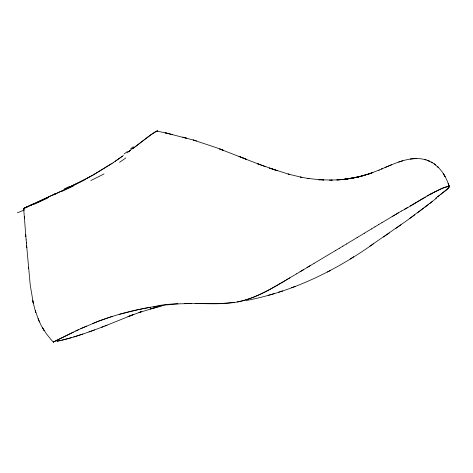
<?xml version="1.0" encoding="UTF-8"?>
<svg xmlns="http://www.w3.org/2000/svg" width="473" height="473" viewBox="0 0 473 473"><rect width="100%" height="100%" fill="white"/><g stroke="black" fill="none" stroke-linecap="round" stroke-linejoin="round"><path stroke-width="0.71" d="M157.55 131.323L157.592 131.151A12.848 1.378 -37.9 0 0 157.077 131.003L156.799 131.092A8.928 0.987 -38.5 0 0 156.551 131.181L156.22 131.328M448.776 187.787L437.472 196.874M436.668 198.098L406.81 220.625L369.91 246.167M429.827 203.52L432.588 201.362M134.131 147.594L147.068 137.531M133.226 148.286L152.779 133.386A11.76 1.283 -38.2 0 1 155.658 131.618M134.196 147.505L132.387 148.883M428.704 204.389L424.92 207.286M440.877 194.368C442.793 192.068 449.403 189.537 448.552 186.386A27.067 2.194 -30.3 0 0 447.659 186.545M147.31 137.407L148.203 136.732M130.542 150.313L128.774 151.632M129.691 150.911L127.001 152.897M417.428 212.88L423.731 208.179M409.659 218.561L414.856 214.772M437.56 196.827L439.334 195.538M150.662 134.917L157.095 130.986M123.4 155.522L115.128 161.364M435.651 198.205L437.082 197.176M122.489 156.173L113.272 162.617M395.517 228.654L401.021 224.758M383.491 236.997L389.279 233.012M112.343 163.238L113.207 162.617M112.267 163.25L93.867 174.531M373.368 243.873C335.256 270.84 292.338 291.841 246.226 300.503M111.315 163.877L94.854 173.969M350.191 258.985L353.757 256.709M296.618 273.837L310.536 265.459M307.066 267.552L314.096 263.325M300.059 271.768L303.548 269.669M371.376 228.985L374.977 226.821M346.449 244.003L357.216 237.523M364.257 233.272L371.435 228.95M357.139 237.564L364.328 233.23M378.459 224.728L381.989 222.617M296.624 273.826C279.218 283.912 262.178 295.59 242.501 300.787C223.587 305.653 203.928 302.939 184.665 303.595M339.295 248.295L342.925 246.12M374.929 226.851L378.495 224.71M342.872 246.149L346.514 243.967M335.729 250.43L314.173 263.284M381.953 222.635L398.544 212.767M335.706 250.442L339.336 248.272M392.117 216.569L401.601 210.964M289.902 277.858C273.181 287.501 256.419 298.392 237.15 302.028M401.559 210.976C417.015 203.177 431.033 191.648 447.754 186.486M404.51 209.243L407.348 207.582M415.069 203.088L410.085 205.992M421.762 199.245L425.458 197.152M94.789 174.064L89.9 176.742M93.784 174.626L88.9 177.286M429.845 194.693L431.967 193.528M87.901 177.824L89.781 176.837M42.192 327.298L46.378 333.784L50.942 339.466L53.319 342.044L54.708 341.305M88.788 177.381L69.691 187.125M87.795 177.913L79.907 182.064M54.821 341.246L53.313 342.05M434.267 192.298C439.05 190.134 444.218 186.185 449.35 186.764A38.703 3.128 -30.4 0 1 448.853 187.746M155.688 131.595L156.12 131.37M327.44 272.058L330.408 270.532M78.837 182.572L66.569 188.644M68.579 187.675L69.596 187.184M67.657 188.112L51.658 195.71M84.017 180.201L80.806 181.756M82.905 180.745L83.952 180.243M64.618 189.572L65.629 189.088M75.491 184.281L80.842 181.733M78.707 182.755L79.777 182.241M62.596 190.542L63.601 190.057M73.427 332.052L53.402 341.997L78.305 329.776M76.573 183.778L66.87 188.355M61.602 191.027L54.566 194.35M75.497 184.293L64.582 189.425M27.274 206.701L23.65 208.439L25.075 207.866M54.915 193.96L56.009 193.445M48.766 197.07L39.549 201.356M55.92 193.481L52.604 195.03M53.709 194.509L54.815 193.995M52.704 194.988L27.777 206.47M51.587 195.503L33.352 204.182M75.65 330.999L86.606 326.074M37.734 202.178L38.62 201.77M33.205 203.964L23.68 208.433L28.214 206.488M31.573 204.986L25.252 207.795M80.812 328.634L99.17 320.948L112.462 316.336M427.698 160.412L429.301 161.08C413.396 154.192 396.244 162.842 381.616 169.003L382.267 168.725L378.802 170.197M385.016 167.531L391.815 164.663M379.322 169.984L369.153 173.839L360.958 176.275L369.011 173.893L356.607 177.334L364.447 175.329M92.678 323.514C114.442 314.545 137.501 309.023 160.743 305.558M130.471 315.686L127.964 316.679L133.865 314.362L104.87 326.033M60.319 340.525L56.961 341.24C72.99 338.024 88.368 332.247 103.628 326.512M101.447 327.357L107.111 325.164M131.323 315.367L141.752 311.595L138.973 312.529L157.119 307.119L150.337 308.922L153.418 308.094M295.282 286.39L291.717 287.69L292.397 287.454M89.042 331.922L94.565 329.935M372.89 172.533L369.153 173.839L372.759 172.574M281.305 291.356L282.34 291.001L278.538 292.296M82.917 334.015L73.622 337.001M398.65 162.085L402.854 160.743M268.144 295.394L274.659 293.508M71.458 337.663L61.874 340.188M119.172 314.379L136.437 310.04L150.39 307.225M154.009 307.947L161.695 306.155M360.036 176.5L351.569 178.315L343.256 179.545L359.415 176.683L350.055 178.546L341.636 179.61L357.872 177.15L350.055 178.546M157.024 131.033L172.361 134.527M153.896 306.616L167.637 304.718M234.277 302.413L219.265 303.642L195.207 303.518M410.186 159.058L416.583 158.514M348.282 178.859L338.905 179.835L336.882 179.947L340.731 179.669L329.462 180.178M177.783 303.891L191.553 303.506M331.301 180.107L332.217 180.107L318.329 179.663L323.804 180L322.935 179.953M319.216 179.722L320.067 179.799L307.391 178.356L309.023 178.605L300.32 177.091L301.892 177.369L288.116 174.058L289.547 174.442L269.415 168.063L277.415 170.771L257.365 163.652L265.122 166.585M165.225 132.807L193.244 139.99M165.148 132.765L168.896 133.67M426.055 159.85L424.405 159.407L425.812 159.785M196.591 140.984L193.185 139.973L216.48 147.724L258.453 164.06M223.014 150.172L219.643 148.918L223.262 150.272M238.983 156.392L246.161 159.23L239.811 156.652M427.911 160.501L432.76 162.919L435.609 164.959L434.208 163.889M431.063 161.937L432.57 162.818M434.368 164.013L438.412 167.477L437.247 166.354C443.083 171.776 446.92 179.036 449.267 186.575L448.179 183.423L449.35 186.758M43.155 328.977L44.16 330.538L41.204 325.56L38.124 318.761L39.507 321.983M157.397 130.962L157.544 131.287M445.105 176.618L443.236 173.556L444.957 176.376M38.697 320.186L34.866 309.419L32.649 300.201M35.327 310.915L35.824 312.452L35.357 310.992M32.968 301.786L33.311 303.234L30.242 285.118L26.612 245.327M28.54 268.085L28.611 268.753L28.451 267.127M23.827 210.402L23.739 209.421L24.448 218.502L24.389 217.728M25.654 234.395L26.145 239.894M25.861 236.701L24.294 216.368M26.139 239.835L26.358 242.318M26.352 242.247L26.429 243.116M26.423 243.051L26.79 247.468L26.73 246.8M32.732 204.336A67.816 1.756 -25.7 0 1 30.213 205.465M33.695 203.999A55.779 1.786 -26.1 0 1 31.07 205.187M47.761 198.01A160.725 7.119 -26.7 0 1 34.346 204.212M127.55 151.425A113.898 22.048 -40.2 0 1 124.062 153.979M132.422 148.475A152.678 43.676 -42.2 0 1 129.744 150.491M148.102 136.886A23.555 1.756 -37.7 0 1 150.491 135.118M73.794 185.818A146.394 4.955 -24.4 0 1 61.508 191.6M160.755 305.245A308.721 244.677 -68.4 0 1 177.807 303.625M103.965 173.952A116.393 5.777 -24.3 0 1 90.899 180.52M133.356 146.701A114.448 28.93 -41.3 0 1 130.779 148.67M125.871 157.887A93.802 17.767 -40.1 0 1 119.551 162.328M69.123 186.628A161.654 2.72 -25.7 0 1 64.239 188.928M24.661 209.799A94.754 5.168 -27.1 0 1 17.389 212.809M432.31 193.274A36.847 2.619 -32.6 0 1 434.604 192.05M427.066 196.035A56.293 2.554 -31.2 0 1 431.553 193.54M415.294 202.941A50.664 1.549 -30.7 0 1 421.963 199.109M167.625 304.854A298.439 236.334 -68.1 0 1 177.736 304.003M186.291 138.075L182.956 137.194L186.291 138.075"/></g></svg>
